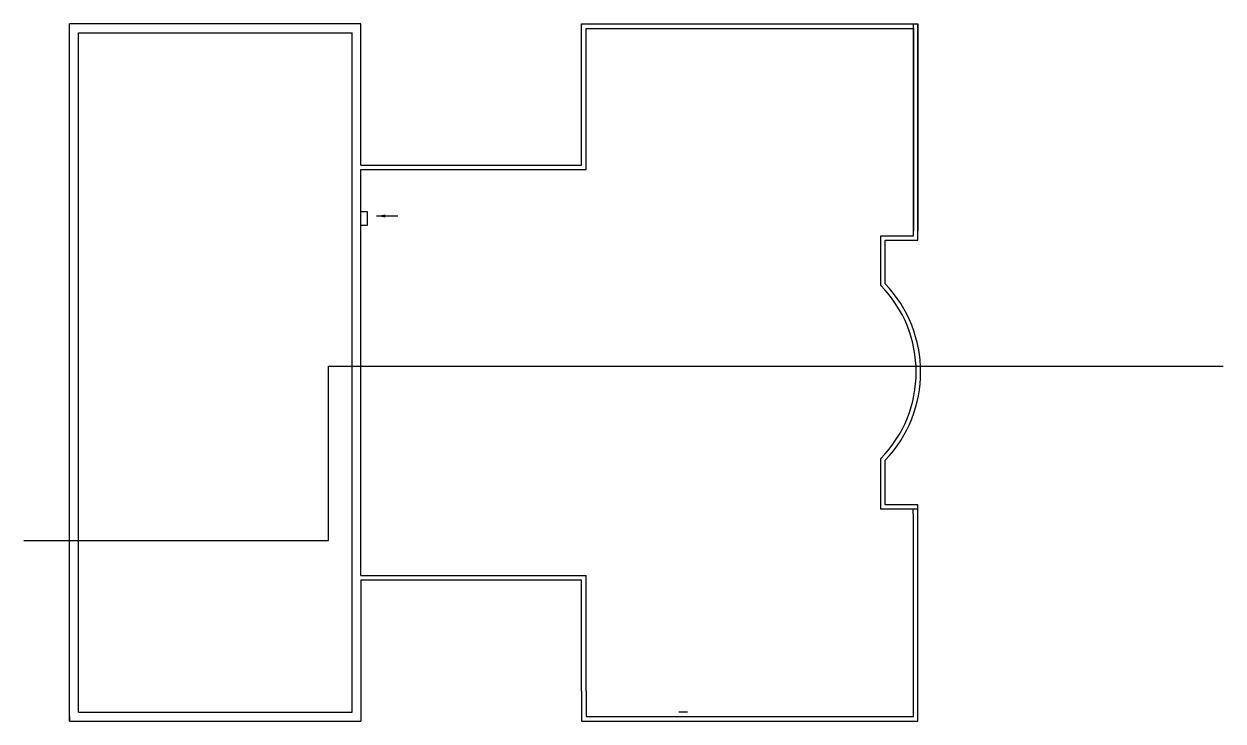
# Model space of a CAD drawing. Header units: millimetres. Extents: x -938220 to 926261, y -44187 to 232552.
# Drawn here: x -685143 to -657984, y 200916 to 216716 of the extents above; entities that cross this region are included whole.
import ezdxf

# ---------------------------------------------------------------- set-up
doc = ezdxf.new("R2010")
doc.units = ezdxf.units.MM
for name, color, linetype in [('R1', 220, 'Continuous'), ('steel ladder', 170, 'Continuous'), ('STEPS', 11, 'Continuous')]:
    doc.layers.add(name, color=color, linetype=linetype)
doc.layers.add('walls', color=7, linetype='Continuous', true_color=0xf8ce8b)
doc.styles.get("Standard").update_dxf_attribs({"font": 'romantic.ttf', "height": 200})
doc.dimstyles.new('ISO-25', dxfattribs={"dimtxt": 200, "dimasz": 200, "dimexe": 1.25, "dimexo": 0.625, "dimgap": 150, "dimtad": 1, "dimdec": 0, "dimtxsty": 'Standard', "dimblk": 'CLOSEDBLANK', "dimcen": 2.5, "dimclrd": 2, "dimclre": 7, "dimclrt": 7, "dimadec": 0, "dimazin": 0, "dimtfac": 1, "dimtdec": 0, "dimtmove": 0, "dimatfit": 3, "dimfxl": 1, "dimarcsym": 0})

# ---------------------------------------------------------------- blocks, each defined once
blk = doc.blocks.new('_ClosedBlank')
at = {"color": 0, "linetype": 'ByBlock', "lineweight": -2}
for p, q in [((-1, 0.17), (0, 0)), ((-1, 0.17), (-1, -0.17)), ((0, 0), (-1, -0.17))]:
    blk.add_line(p, q, dxfattribs=at)

msp = doc.modelspace()

# ---------------------------------------------------------------- linework, layer by layer
at = {"ltscale": 5}
msp.add_lwpolyline([(-685143.3, 205010.7), (-678247.7, 205010.7), (-678247.7, 208957.6), (-657983.5, 208957.6)], dxfattribs=at)
at = {"layer": 'R1', "ltscale": 5}
for p, q in [((-672512, 216716.3), (-665093.4, 216716.3)), ((-672512, 213516.3), (-672512, 216716.3)), ((-672412, 216616.3), (-664993.4, 216616.3)), ((-672412, 213416.3), (-672412, 216616.3)), ((-665093.4, 216716.3), (-664893.4, 216716.3)), ((-664993.4, 216616.3), (-664993.4, 212016.3)), ((-664893.4, 216716.3), (-664893.4, 212016.3)), ((-677512, 213516.3), (-672512, 213516.3)), ((-677512, 213416.3), (-672412, 213416.3)), ((-677512, 204216.3), (-672412, 204216.3)), ((-677512, 204116.3), (-672512, 204116.3)), ((-672512, 201592.2), (-672512, 204116.3)), ((-672412, 201592.2), (-672412, 204216.3))]:
    msp.add_line(p, q, dxfattribs=at)
for points in [[(-672512, 201592.2), (-672512, 200916.3), (-664893.4, 200916.3), (-664893.4, 202254.3), (-664893.4, 205816.3), (-665633.8, 205816.3)], [(-672412, 201592.2), (-672412, 201016.3), (-664993.4, 201016.3), (-664993.4, 202254.3), (-664993.4, 205616.3), (-664993.4, 205616.3)]]:
    msp.add_lwpolyline(points, dxfattribs=at)
at = {"layer": 'steel ladder', "ltscale": 5}
for p, q in [((-677362, 212459.5), (-677512, 212459.5)), ((-677362, 212159.5), (-677362, 212459.5)), ((-677512, 212159.5), (-677362, 212159.5))]:
    msp.add_line(p, q, dxfattribs=at)
at = {"layer": 'STEPS', "ltscale": 5}
for p, q in [((-665012, 205716.3), (-665012, 205616.3)), ((-665012, 205616.3), (-664993.4, 205616.3))]:
    msp.add_line(p, q, dxfattribs=at)
for points in [[(-664893.4, 205716.3), (-665733.8, 205716.3), (-665733.8, 206866.6, 0.4082483), (-665733.8, 210785.8), (-665733.8, 211916.3), (-664993.4, 211916.3), (-664993.4, 216716.3)], [(-664893.4, 205816.3), (-665633.8, 205816.3), (-665633.8, 206826.2, 0.4), (-665633.8, 210826.2), (-665633.8, 211816.3), (-664893.4, 211816.3), (-664893.4, 216716.3)], [(-665733.8, 205716.3), (-665733.8, 206866.6, 0.4082483), (-665733.8, 210785.8), (-665733.8, 211916.3)]]:
    msp.add_lwpolyline(points, format="xyb", dxfattribs=at)
at = {"layer": 'walls', "ltscale": 5}
for p, q in [((-677512, 216716.3), (-684112, 216716.3)), ((-684110, 200916.3), (-684110, 216716.3)), ((-683909.8, 216516.3), (-677712, 216516.3)), ((-683909.8, 201116.3), (-683909.8, 216516.3)), ((-677712, 205816.3), (-677712, 216516.3)), ((-677512, 213516.3), (-677512, 216716.3)), ((-677512, 204216.3), (-677512, 213416.3)), ((-677712, 205616.3), (-677712, 205816.3)), ((-677712, 204316.3), (-677712, 205616.3)), ((-677512, 205616.3), (-677512, 205616.3)), ((-677512, 204116.3), (-677512, 200916.3)), ((-684110, 201016.3), (-684110, 200916.3)), ((-670112, 201116.3), (-670312, 201116.3)), ((-684110, 200916.3), (-677512, 200916.3))]:
    msp.add_line(p, q, dxfattribs=at)
for points in [[(-679712, 201116.3), (-677712, 201116.3), (-677712, 204316.3)], [(-683909.8, 201116.3), (-677712, 201116.3)]]:
    msp.add_lwpolyline(points, dxfattribs=at)

# ---------------------------------------------------------------- leaders
at = {"layer": 'STEPS', "ltscale": 5}
msp.add_leader([(-677157.5, 212363.7), (-676675.7, 212363.7)], dimstyle='ISO-25', override={"dimgap": 0.625, "dimtad": 0}, dxfattribs=at)

doc.saveas('drawing.dxf')
